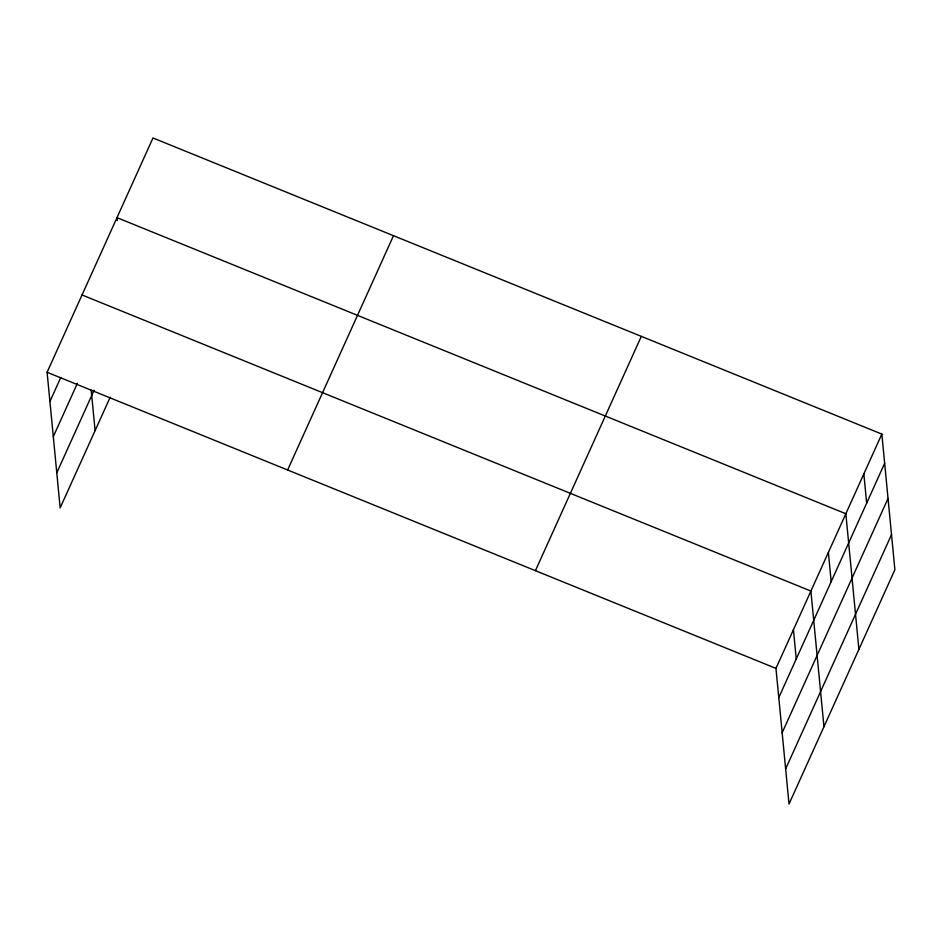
<?xml version="1.0" encoding="UTF-8"?>
<svg xmlns="http://www.w3.org/2000/svg" width="942" height="942" viewBox="0 0 942 942"><rect width="100%" height="100%" fill="white"/><g stroke="black" fill="none" stroke-linecap="round" stroke-linejoin="round"><path stroke-width="1.41" d="M110.155 397.277L60.158 507.915L47.1 372.278L152.981 137.979L881.842 434.085L894.9 569.722L789.019 804.021L775.961 668.384L881.842 434.085M49.914 401.527L60.759 377.53M53.294 436.641L77.397 383.312M56.779 472.813L94.129 390.165M287.628 469.987L393.497 235.688M535.433 570.664L641.314 336.365M778.775 697.633L884.656 463.334M782.166 732.735L888.035 498.448M785.64 768.908L891.521 534.62M82.036 294.964L810.897 591.058L823.967 726.706M47.1 372.278L775.961 668.384M863.838 473.908L866.652 503.169M858.904 649.379L845.845 513.743L116.973 217.637L117.255 220.569M828.371 552.401L831.185 581.65M793.435 629.715L796.249 658.976M91.197 390.129L95.095 430.6"/></g></svg>
